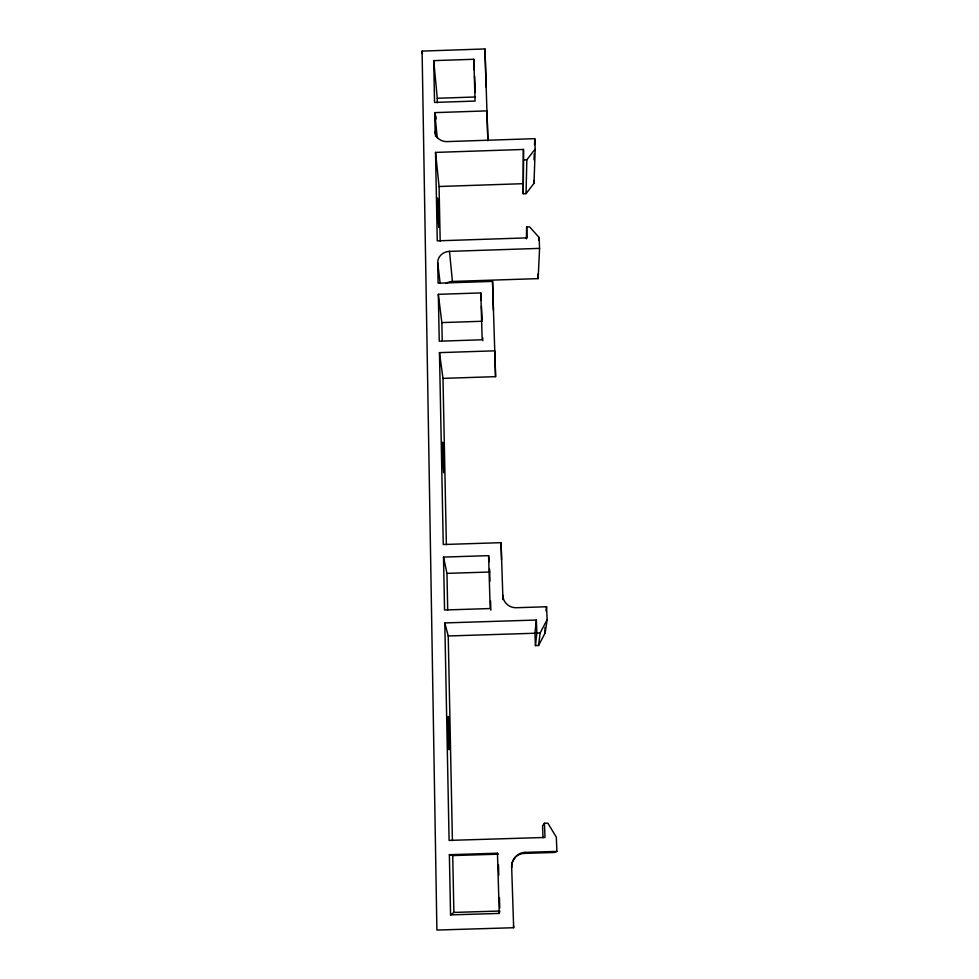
<?xml version="1.0" encoding="UTF-8"?>
<svg xmlns="http://www.w3.org/2000/svg" width="979" height="979" viewBox="0 0 979 979"><rect width="100%" height="100%" fill="white"/><g stroke="black" fill="none" stroke-linecap="round" stroke-linejoin="round"><path stroke-width="1.47" d="M487.885 140.658L486.991 110.872L434.749 112.634L435.117 131.651A11.675 10.328 -4.2 0 0 447.011 141.6L534.742 138.663L535.195 149.053L533.996 183.33L526.041 193.646L523.239 193.744L523.471 149.457L435.533 152.406L437.27 240.846L527.118 237.873L526.665 227.018L529.651 226.908L539.099 237.469L539.576 248.385L538.144 278.623L452.433 281.45A11.467 10.536 -5 0 0 446.216 283.372M523.239 193.744L523.471 149.457M526.041 193.646L526.837 159.81L535.195 149.053M526.359 238.864L526.665 227.018M534.02 159.773L534.228 153.74M534.534 144.684L534.742 138.663M538.964 240.393L539.099 237.469M439.473 352.636L442.985 378.371L495.57 376.658L494.823 350.825L439.473 352.636L443.254 544.52L501.077 542.672L502.802 595.269A13.021 12.825 5.7 0 0 516.263 607.726L546.576 606.76L547.126 619.695L545.168 632.923L538.548 645.504L535.44 645.602L534.95 633.242L536.345 620.037L444.809 622.925L449.092 840.398L544.997 837.461L544.434 823.266L547.848 823.155L556.305 837.118L556.904 851.4L554.31 852.464L524.132 853.394A13.62 13.033 85 0 0 511.576 867.357L511.674 867.161A14.416 13.792 84.9 0 1 524.952 852.379L556.904 851.4M535.44 645.602L536.859 633.046L536.345 620.037M538.548 645.504L540.139 632.936L547.126 619.695M546.001 610.92L546.576 606.76M450.56 914.888L499.253 913.419L499.853 911.033L453.877 912.428L450.56 914.888L449.373 854.691L497.467 853.211L498.152 854.19L452.714 855.573L449.373 854.691M544.434 823.266L542.55 825.872L543.015 837.804M524.132 853.394L524.952 852.379M511.674 867.161L513.657 927.725L436.891 930.05L422.096 51.092L484.96 48.95L487.872 140.511M473.824 59.278L475.072 101.07L434.541 102.44L433.721 60.637L473.824 59.278L474.301 69.839M433.721 60.637L437.27 98.267L475.513 96.982M523.9 159.907L526.837 159.81M435.533 152.406L439.069 186.499L522.823 183.697M495.57 376.658L492.547 281.389L438.102 283.188L437.699 262.739A12.054 11.002 -4.9 0 1 449.496 251.37L539.576 248.385M480.787 292.929L482.182 339.786L439.253 341.194L438.323 294.324L480.787 292.929L481.154 300.382M438.323 294.324L441.847 322.593L482.219 321.271M488.607 555.644L490.173 608.546L444.552 609.99L443.511 557.088L488.607 555.644L489.01 561.603M443.511 557.088L446.962 573.376L489.72 572.017L489.989 581.159M536.859 633.046L540.139 632.936M444.809 622.925L448.235 635.971L534.95 633.242M437.699 262.739L440.171 283.457M422.096 51.092L422.426 54.126M435.117 131.651L435.582 136.203M434.749 112.634L437.258 137.892M449.496 251.37L452.433 281.45M435.875 115.95L436.169 118.961M489.512 569.032L489.72 572.017M513.51 925.596L513.657 927.725M481.46 306.354L482.145 319.778M474.57 75.86L475.304 92.454M533.873 180.479L533.996 183.33M537.948 274.132L538.144 278.623M544.936 627.453L545.168 632.923M502.729 596.052L502.827 599.087M484.96 48.95L486.122 87.045M492.547 281.389L493.404 310.221M482.708 337.706L482.794 340.692M490.577 600.971L490.858 610.125M498.47 864.653L498.776 875.128M499.449 897.572L499.767 908.035M497.467 853.211L499.253 913.419M501.077 542.672L501.542 559.67M502.802 595.269L502.912 599.601M437.27 98.267L437.356 102.734M439.069 186.499L440.183 241.054M441.847 322.593L442.214 340.533M442.985 378.371L446.375 544.63M446.962 573.376L447.709 609.966M448.235 635.971L452.408 840.545M452.714 855.573L453.877 912.428M443.891 466.983L443.646 472.747L442.484 457.23L442.63 442.214L443.891 466.983M437.417 200.658L438.776 227.373L437.625 198.015L437.417 200.658M447.856 723.603A16.606 0.673 88.6 0 0 448.969 749.633A16.606 0.673 88.6 0 0 449.08 726.026A16.606 0.673 88.6 0 0 447.856 723.603"/></g></svg>
